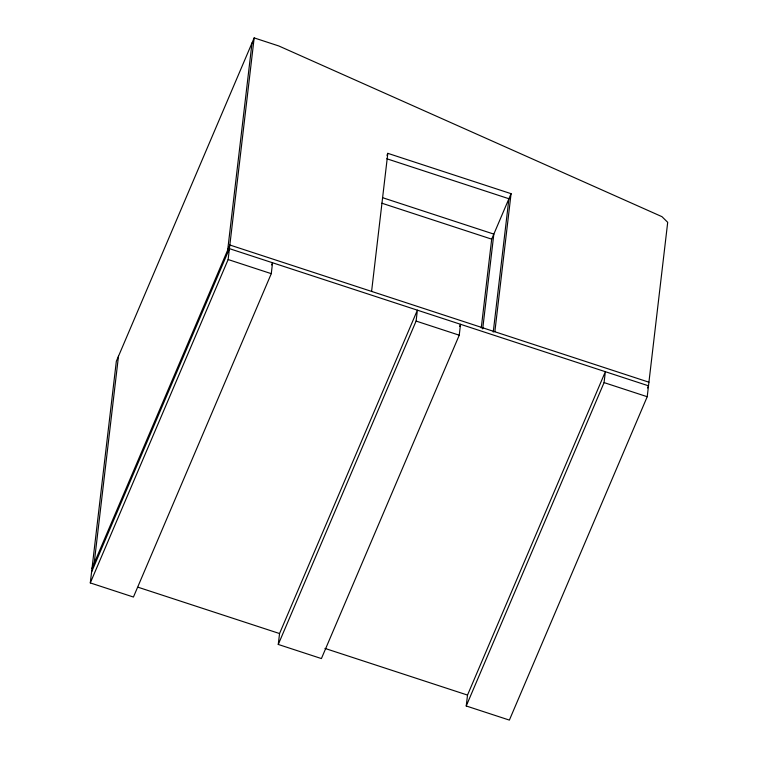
<?xml version="1.0" encoding="UTF-8"?>
<svg xmlns="http://www.w3.org/2000/svg" width="758" height="758" viewBox="0 0 758 758"><rect width="100%" height="100%" fill="white"/><g stroke="black" fill="none" stroke-linecap="round" stroke-linejoin="round"><path stroke-width="1.14" d="M271.629 264.94L272.558 262.761L271.279 273.666L133.436 597.039L90.297 582.921L116.334 361.282L254.167 37.9L278.821 45.973L661.961 216.665L667.703 222.321L647.218 396.718L509.376 720.1L466.236 705.982L467.515 695.077L605.358 371.704L604.069 382.601L466.236 705.982M94.163 563.327L118.485 356.222M227.684 250.055L252.016 42.95M90.297 582.921L228.139 259.539L254.167 37.9M278.271 644.452L279.55 633.546L417.383 310.174L416.104 321.07L278.271 644.452L321.411 658.569L459.244 335.197L460.523 324.291L459.613 326.433M371.591 291.404L387.812 153.334L511.072 193.678L494.851 331.758M481.245 328.024L491.686 239.158L511.072 193.678M482.704 328.887L493.837 234.108L382.904 197.791M493.24 332.127L508.912 198.738L386.779 158.754M92.002 568.386L229.845 245.005L648.924 382.193M91.576 572.015L229.418 248.643L648.497 385.822L647.578 387.963M386.95 155.352L387.812 153.334M381.871 203.21L491.686 239.158M228.139 259.539L271.279 273.666M416.104 321.07L459.244 335.197M604.069 382.601L647.218 396.718M138.089 587.242L279.55 633.546M324.936 648.403L467.515 695.077"/></g></svg>
